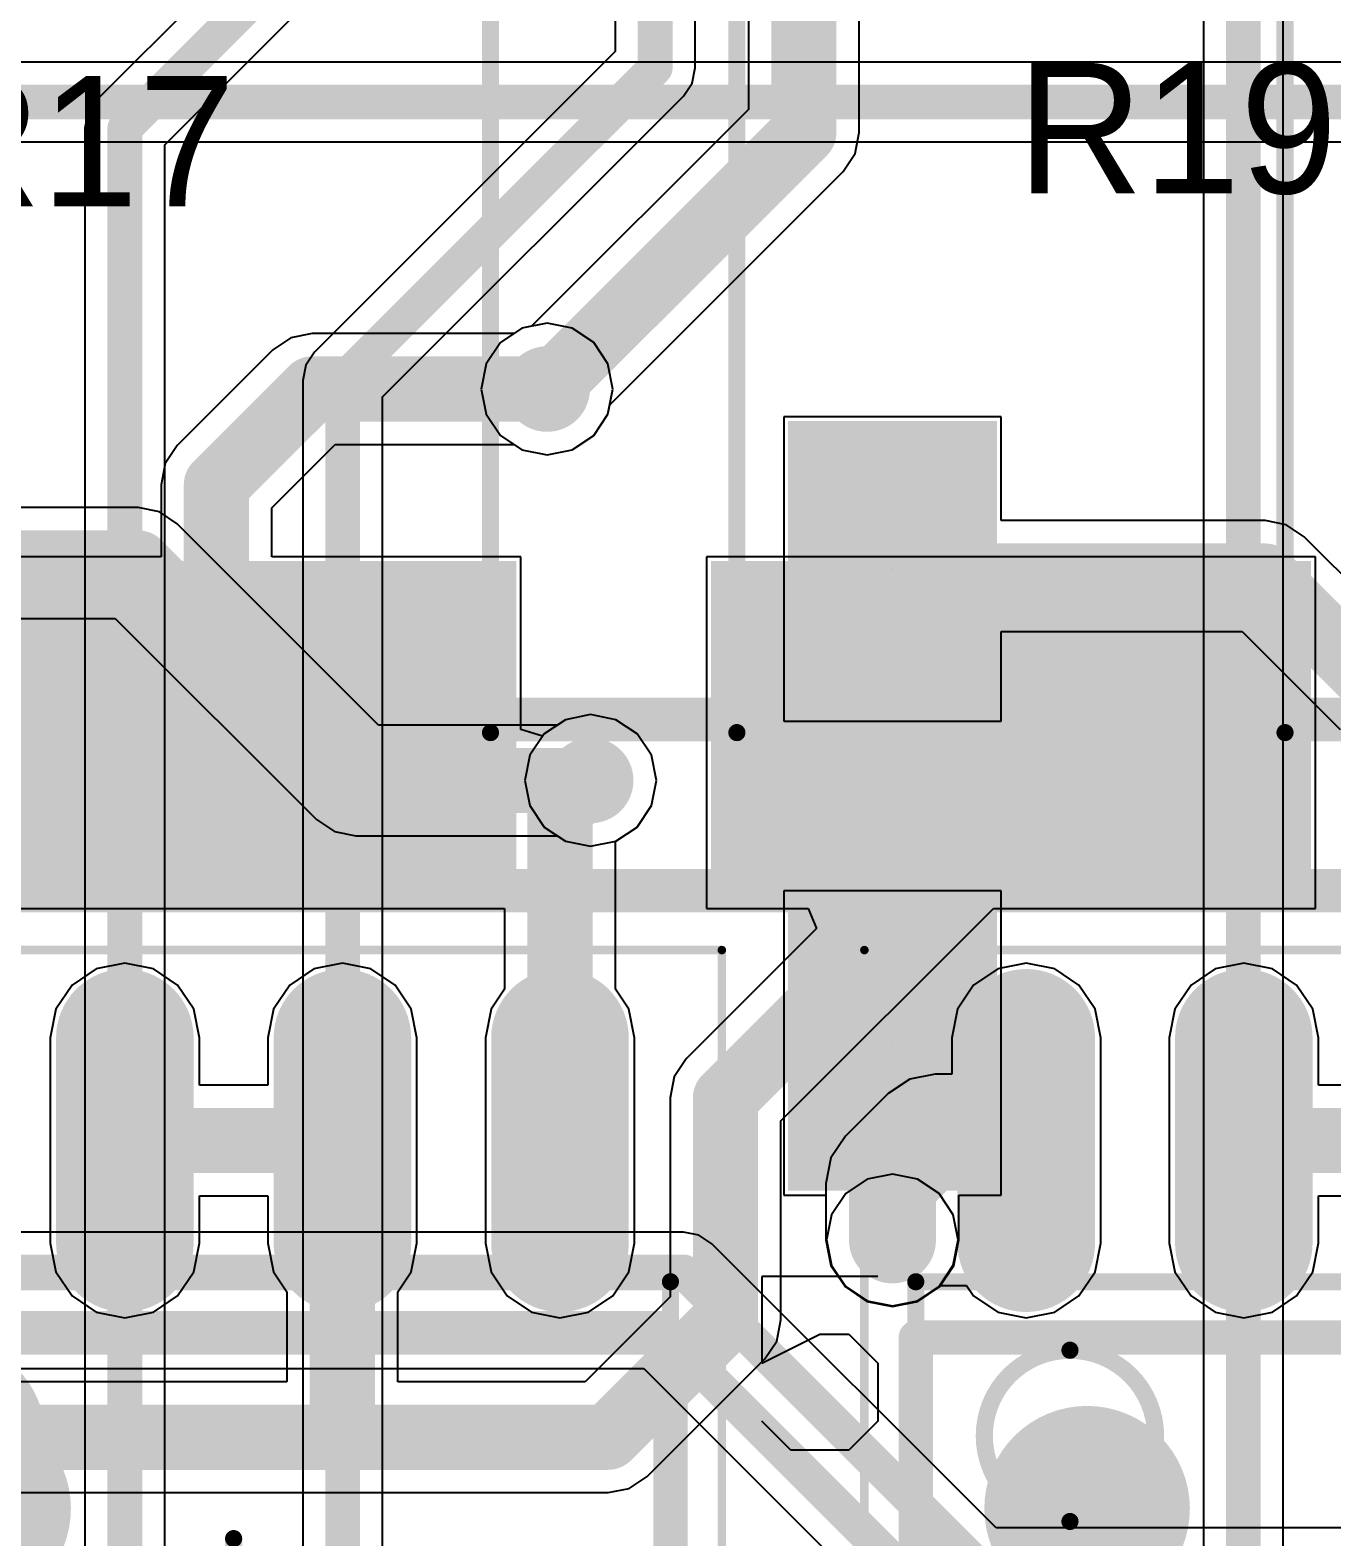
# Model space of a CAD drawing. Header units: millimetres. Extents: x 3.6 to 6.79, y 1.07 to 2.73.
# Drawn here: x 4.4912 to 4.7904, y 1.2591 to 1.6055 of the extents above; entities that cross this region are included whole.
import ezdxf

# ---------------------------------------------------------------- set-up
doc = ezdxf.new("R2010")
doc.units = ezdxf.units.MM
doc.header["$MEASUREMENT"] = 0
for name, color, linetype in [('BottomLayer', 5, 'Continuous'), ('BottomOverlay', 54, 'Continuous'), ('BottomPaste', 16, 'Continuous'), ('BottomSolder', 6, 'Continuous'), ('Mechanical13', 56, 'Continuous'), ('Mechanical15', 56, 'Continuous'), ('MidLayer1', 16, 'Continuous'), ('MidLayer2', 76, 'Continuous'), ('MultiLayer', 9, 'Continuous'), ('PadHoleLayer', 156, 'Continuous'), ('TopLayer', 1, 'Continuous'), ('TopOverlay', 2, 'Continuous'), ('TopPaste', 8, 'Continuous'), ('TopSolder', 216, 'Continuous'), ('ViaHoleLayer', 16, 'Continuous')]:
    doc.layers.add(name, color=color, linetype=linetype)

# ---------------------------------------------------------------- blocks, each defined once
blk = doc.blocks.new('SO8_B_18')
at = {"layer": 'BottomLayer', "const_width": 0.02362}
for points in [[(-0.0876, 0.075), (-0.13484, 0.075)], [(0.13484, 0.075), (0.0876, 0.075)], [(-0.0876, 0.025), (-0.13484, 0.025)], [(0.13484, 0.025), (0.0876, 0.025)], [(-0.0876, -0.025), (-0.13484, -0.025)], [(0.13484, -0.025), (0.0876, -0.025)], [(-0.0876, -0.075), (-0.13484, -0.075)], [(0.13484, -0.075), (0.0876, -0.075)]]:
    blk.add_lwpolyline(points, dxfattribs=at)
at = {"layer": 'BottomLayer', "const_width": 0.01181}
for points in [[(-0.14075, 0.075, 1), (-0.12894, 0.075, 1)], [(-0.0935, 0.075, 1), (-0.08169, 0.075, 1)], [(0.08169, 0.075, 1), (0.0935, 0.075, 1)], [(0.12894, 0.075, 1), (0.14075, 0.075, 1)], [(-0.14075, 0.025, 1), (-0.12894, 0.025, 1)], [(-0.0935, 0.025, 1), (-0.08169, 0.025, 1)], [(0.08169, 0.025, 1), (0.0935, 0.025, 1)], [(0.12894, 0.025, 1), (0.14075, 0.025, 1)], [(-0.14075, -0.025, 1), (-0.12894, -0.025, 1)], [(-0.0935, -0.025, 1), (-0.08169, -0.025, 1)], [(0.08169, -0.025, 1), (0.0935, -0.025, 1)], [(0.12894, -0.025, 1), (0.14075, -0.025, 1)], [(-0.14075, -0.075, 1), (-0.12894, -0.075, 1)], [(-0.0935, -0.075, 1), (-0.08169, -0.075, 1)], [(0.08169, -0.075, 1), (0.0935, -0.075, 1)], [(0.12894, -0.075, 1), (0.14075, -0.075, 1)]]:
    blk.add_lwpolyline(points, format="xyb", close=True, dxfattribs=at)
at = {"layer": 'BottomOverlay', "const_width": 0.00787}
for points in [[(-0.06594, -0.10039), (-0.06594, 0.10039)], [(0.06594, 0.10039), (-0.06594, 0.10039)], [(0.06594, -0.10039), (0.06594, 0.10039)], [(0.06594, -0.10039), (-0.06594, -0.10039)]]:
    blk.add_lwpolyline(points, dxfattribs=at)
at = {"layer": 'BottomOverlay'}
for points, const_width in [([(-0.06791, 0.10039, 1), (-0.06398, 0.10039, 1)], 0.00394), ([(-0.06791, 0.10039, 1), (-0.06398, 0.10039, 1)], 0.00394), ([(0.06398, 0.10039, 1), (0.06791, 0.10039, 1)], 0.00394), ([(0.06398, 0.10039, 1), (0.06791, 0.10039, 1)], 0.00394), ([(-0.01476, -0.06102, 1), (-0.03839, -0.06102, 1)], 0.02362), ([(-0.04429, -0.06102, 1), (-0.03248, -0.06102, 1)], 0.01181), ([(-0.02067, -0.06102, 1), (-0.00886, -0.06102, 1)], 0.01181), ([(-0.06791, -0.10039, 1), (-0.06398, -0.10039, 1)], 0.00394), ([(-0.06791, -0.10039, 1), (-0.06398, -0.10039, 1)], 0.00394), ([(0.06398, -0.10039, 1), (0.06791, -0.10039, 1)], 0.00394), ([(0.06398, -0.10039, 1), (0.06791, -0.10039, 1)], 0.00394), ([(-0.1063, -0.1124, 1), (-0.11614, -0.1124, 1)], 0.00984), ([(-0.1186, -0.1124, 1), (-0.11368, -0.1124, 1)], 0.00492), ([(-0.10876, -0.1124, 1), (-0.10384, -0.1124, 1)], 0.00492)]:
    blk.add_lwpolyline(points, format="xyb", close=True, dxfattribs=dict(at, const_width=const_width))
at = {"layer": 'BottomPaste', "const_width": 0.02362}
for points in [[(-0.0876, 0.075), (-0.13484, 0.075)], [(0.13484, 0.075), (0.0876, 0.075)], [(-0.0876, 0.025), (-0.13484, 0.025)], [(0.13484, 0.025), (0.0876, 0.025)], [(-0.0876, -0.025), (-0.13484, -0.025)], [(0.13484, -0.025), (0.0876, -0.025)], [(-0.0876, -0.075), (-0.13484, -0.075)], [(0.13484, -0.075), (0.0876, -0.075)]]:
    blk.add_lwpolyline(points, dxfattribs=at)
at = {"layer": 'BottomPaste', "const_width": 0.01181}
for points in [[(-0.14075, 0.075, 1), (-0.12894, 0.075, 1)], [(-0.0935, 0.075, 1), (-0.08169, 0.075, 1)], [(0.08169, 0.075, 1), (0.0935, 0.075, 1)], [(0.12894, 0.075, 1), (0.14075, 0.075, 1)], [(-0.14075, 0.025, 1), (-0.12894, 0.025, 1)], [(-0.0935, 0.025, 1), (-0.08169, 0.025, 1)], [(0.08169, 0.025, 1), (0.0935, 0.025, 1)], [(0.12894, 0.025, 1), (0.14075, 0.025, 1)], [(-0.14075, -0.025, 1), (-0.12894, -0.025, 1)], [(-0.0935, -0.025, 1), (-0.08169, -0.025, 1)], [(0.08169, -0.025, 1), (0.0935, -0.025, 1)], [(0.12894, -0.025, 1), (0.14075, -0.025, 1)], [(-0.14075, -0.075, 1), (-0.12894, -0.075, 1)], [(-0.0935, -0.075, 1), (-0.08169, -0.075, 1)], [(0.08169, -0.075, 1), (0.0935, -0.075, 1)], [(0.12894, -0.075, 1), (0.14075, -0.075, 1)]]:
    blk.add_lwpolyline(points, format="xyb", close=True, dxfattribs=at)
at = {"layer": 'BottomSolder', "const_width": 0.03162}
for points in [[(-0.0876, 0.075), (-0.13484, 0.075)], [(0.13484, 0.075), (0.0876, 0.075)], [(-0.0876, 0.025), (-0.13484, 0.025)], [(0.13484, 0.025), (0.0876, 0.025)], [(-0.0876, -0.025), (-0.13484, -0.025)], [(0.13484, -0.025), (0.0876, -0.025)], [(-0.0876, -0.075), (-0.13484, -0.075)], [(0.13484, -0.075), (0.0876, -0.075)]]:
    blk.add_lwpolyline(points, dxfattribs=at)
at = {"layer": 'BottomSolder', "const_width": 0.01581}
for points in [[(-0.14275, 0.075, 1), (-0.12694, 0.075, 1)], [(-0.0955, 0.075, 1), (-0.07969, 0.075, 1)], [(0.07969, 0.075, 1), (0.0955, 0.075, 1)], [(0.12694, 0.075, 1), (0.14275, 0.075, 1)], [(-0.14275, 0.025, 1), (-0.12694, 0.025, 1)], [(-0.0955, 0.025, 1), (-0.07969, 0.025, 1)], [(0.07969, 0.025, 1), (0.0955, 0.025, 1)], [(0.12694, 0.025, 1), (0.14275, 0.025, 1)], [(-0.14275, -0.025, 1), (-0.12694, -0.025, 1)], [(-0.0955, -0.025, 1), (-0.07969, -0.025, 1)], [(0.07969, -0.025, 1), (0.0955, -0.025, 1)], [(0.12694, -0.025, 1), (0.14275, -0.025, 1)], [(-0.14275, -0.075, 1), (-0.12694, -0.075, 1)], [(-0.0955, -0.075, 1), (-0.07969, -0.075, 1)], [(0.07969, -0.075, 1), (0.0955, -0.075, 1)], [(0.12694, -0.075, 1), (0.14275, -0.075, 1)]]:
    blk.add_lwpolyline(points, format="xyb", close=True, dxfattribs=at)
at = {"layer": 'Mechanical13', "const_width": 0.00394}
for points in [[(-0.07874, -0.10039), (-0.07874, 0.10039)], [(0.07874, 0.10039), (-0.07874, 0.10039)], [(0.07874, -0.10039), (0.07874, 0.10039)], [(0.07874, -0.10039), (-0.07874, -0.10039)]]:
    blk.add_lwpolyline(points, dxfattribs=at)
at = {"layer": 'Mechanical13'}
for points, const_width in [([(-0.07972, 0.10039, 1), (-0.07776, 0.10039, 1)], 0.00197), ([(-0.07972, 0.10039, 1), (-0.07776, 0.10039, 1)], 0.00197), ([(0.07776, 0.10039, 1), (0.07972, 0.10039, 1)], 0.00197), ([(0.07776, 0.10039, 1), (0.07972, 0.10039, 1)], 0.00197), ([(-0.02362, -0.06496, 1), (-0.06299, -0.06496, 1)], 0.00394), ([(-0.06398, -0.06496, 1), (-0.06201, -0.06496, 1)], 0.00197), ([(-0.02461, -0.06496, 1), (-0.02264, -0.06496, 1)], 0.00197), ([(-0.07972, -0.10039, 1), (-0.07776, -0.10039, 1)], 0.00197), ([(-0.07972, -0.10039, 1), (-0.07776, -0.10039, 1)], 0.00197), ([(0.07776, -0.10039, 1), (0.07972, -0.10039, 1)], 0.00197), ([(0.07776, -0.10039, 1), (0.07972, -0.10039, 1)], 0.00197)]:
    blk.add_lwpolyline(points, format="xyb", close=True, dxfattribs=dict(at, const_width=const_width))
at = {"layer": 'Mechanical15'}
for points, const_width in [([(-0.155, -0.1122), (-0.155, 0.1122)], 0.00197), ([(0.155, 0.1122), (-0.155, 0.1122)], 0.00197), ([(0.155, -0.1122), (0.155, 0.1122)], 0.00197), ([(0, -0.01969), (0, 0.01969)], 0.00394), ([(0.01969, 0), (-0.01969, 0)], 0.00394), ([(0.155, -0.1122), (-0.155, -0.1122)], 0.00197)]:
    blk.add_lwpolyline(points, dxfattribs=dict(at, const_width=const_width))
for points, const_width in [([(-0.15549, 0.1122, 1), (-0.15451, 0.1122, 1)], 0.000984), ([(-0.15549, 0.1122, 1), (-0.15451, 0.1122, 1)], 0.000984), ([(0.15451, 0.1122, 1), (0.15549, 0.1122, 1)], 0.000984), ([(0.15451, 0.1122, 1), (0.15549, 0.1122, 1)], 0.000984), ([(-0.00098, 0.01969, 1), (0.00098, 0.01969, 1)], 0.00197), ([(-0.02067, 0, 1), (-0.0187, 0, 1)], 0.00197), ([(0.0187, 0, 1), (0.02067, 0, 1)], 0.00197), ([(-0.00098, -0.01969, 1), (0.00098, -0.01969, 1)], 0.00197), ([(-0.15549, -0.1122, 1), (-0.15451, -0.1122, 1)], 0.000984), ([(-0.15549, -0.1122, 1), (-0.15451, -0.1122, 1)], 0.000984), ([(0.15451, -0.1122, 1), (0.15549, -0.1122, 1)], 0.000984), ([(0.15451, -0.1122, 1), (0.15549, -0.1122, 1)], 0.000984)]:
    blk.add_lwpolyline(points, format="xyb", close=True, dxfattribs=dict(at, const_width=const_width))
blk = doc.blocks.new('SO8_B_19')
at = {"layer": 'BottomLayer', "const_width": 0.02362}
for points in [[(-0.0876, 0.075), (-0.13484, 0.075)], [(0.13484, 0.075), (0.0876, 0.075)], [(-0.0876, 0.025), (-0.13484, 0.025)], [(0.13484, 0.025), (0.0876, 0.025)], [(-0.0876, -0.025), (-0.13484, -0.025)], [(0.13484, -0.025), (0.0876, -0.025)], [(-0.0876, -0.075), (-0.13484, -0.075)], [(0.13484, -0.075), (0.0876, -0.075)]]:
    blk.add_lwpolyline(points, dxfattribs=at)
at = {"layer": 'BottomLayer', "const_width": 0.01181}
for points in [[(-0.14075, 0.075, 1), (-0.12894, 0.075, 1)], [(-0.0935, 0.075, 1), (-0.08169, 0.075, 1)], [(0.08169, 0.075, 1), (0.0935, 0.075, 1)], [(0.12894, 0.075, 1), (0.14075, 0.075, 1)], [(-0.14075, 0.025, 1), (-0.12894, 0.025, 1)], [(-0.0935, 0.025, 1), (-0.08169, 0.025, 1)], [(0.08169, 0.025, 1), (0.0935, 0.025, 1)], [(0.12894, 0.025, 1), (0.14075, 0.025, 1)], [(-0.14075, -0.025, 1), (-0.12894, -0.025, 1)], [(-0.0935, -0.025, 1), (-0.08169, -0.025, 1)], [(0.08169, -0.025, 1), (0.0935, -0.025, 1)], [(0.12894, -0.025, 1), (0.14075, -0.025, 1)], [(-0.14075, -0.075, 1), (-0.12894, -0.075, 1)], [(-0.0935, -0.075, 1), (-0.08169, -0.075, 1)], [(0.08169, -0.075, 1), (0.0935, -0.075, 1)], [(0.12894, -0.075, 1), (0.14075, -0.075, 1)]]:
    blk.add_lwpolyline(points, format="xyb", close=True, dxfattribs=at)
at = {"layer": 'BottomOverlay', "const_width": 0.00787}
for points in [[(-0.06594, -0.10039), (-0.06594, 0.10039)], [(0.06594, 0.10039), (-0.06594, 0.10039)], [(0.06594, -0.10039), (0.06594, 0.10039)], [(0.06594, -0.10039), (-0.06594, -0.10039)]]:
    blk.add_lwpolyline(points, dxfattribs=at)
at = {"layer": 'BottomOverlay'}
for points, const_width in [([(-0.06791, 0.10039, 1), (-0.06398, 0.10039, 1)], 0.00394), ([(-0.06791, 0.10039, 1), (-0.06398, 0.10039, 1)], 0.00394), ([(0.06398, 0.10039, 1), (0.06791, 0.10039, 1)], 0.00394), ([(0.06398, 0.10039, 1), (0.06791, 0.10039, 1)], 0.00394), ([(-0.01476, -0.06102, 1), (-0.03839, -0.06102, 1)], 0.02362), ([(-0.04429, -0.06102, 1), (-0.03248, -0.06102, 1)], 0.01181), ([(-0.02067, -0.06102, 1), (-0.00886, -0.06102, 1)], 0.01181), ([(-0.06791, -0.10039, 1), (-0.06398, -0.10039, 1)], 0.00394), ([(-0.06791, -0.10039, 1), (-0.06398, -0.10039, 1)], 0.00394), ([(0.06398, -0.10039, 1), (0.06791, -0.10039, 1)], 0.00394), ([(0.06398, -0.10039, 1), (0.06791, -0.10039, 1)], 0.00394), ([(-0.1063, -0.1124, 1), (-0.11614, -0.1124, 1)], 0.00984), ([(-0.1186, -0.1124, 1), (-0.11368, -0.1124, 1)], 0.00492), ([(-0.10876, -0.1124, 1), (-0.10384, -0.1124, 1)], 0.00492)]:
    blk.add_lwpolyline(points, format="xyb", close=True, dxfattribs=dict(at, const_width=const_width))
at = {"layer": 'BottomPaste', "const_width": 0.02362}
for points in [[(-0.0876, 0.075), (-0.13484, 0.075)], [(0.13484, 0.075), (0.0876, 0.075)], [(-0.0876, 0.025), (-0.13484, 0.025)], [(0.13484, 0.025), (0.0876, 0.025)], [(-0.0876, -0.025), (-0.13484, -0.025)], [(0.13484, -0.025), (0.0876, -0.025)], [(-0.0876, -0.075), (-0.13484, -0.075)], [(0.13484, -0.075), (0.0876, -0.075)]]:
    blk.add_lwpolyline(points, dxfattribs=at)
at = {"layer": 'BottomPaste', "const_width": 0.01181}
for points in [[(-0.14075, 0.075, 1), (-0.12894, 0.075, 1)], [(-0.0935, 0.075, 1), (-0.08169, 0.075, 1)], [(0.08169, 0.075, 1), (0.0935, 0.075, 1)], [(0.12894, 0.075, 1), (0.14075, 0.075, 1)], [(-0.14075, 0.025, 1), (-0.12894, 0.025, 1)], [(-0.0935, 0.025, 1), (-0.08169, 0.025, 1)], [(0.08169, 0.025, 1), (0.0935, 0.025, 1)], [(0.12894, 0.025, 1), (0.14075, 0.025, 1)], [(-0.14075, -0.025, 1), (-0.12894, -0.025, 1)], [(-0.0935, -0.025, 1), (-0.08169, -0.025, 1)], [(0.08169, -0.025, 1), (0.0935, -0.025, 1)], [(0.12894, -0.025, 1), (0.14075, -0.025, 1)], [(-0.14075, -0.075, 1), (-0.12894, -0.075, 1)], [(-0.0935, -0.075, 1), (-0.08169, -0.075, 1)], [(0.08169, -0.075, 1), (0.0935, -0.075, 1)], [(0.12894, -0.075, 1), (0.14075, -0.075, 1)]]:
    blk.add_lwpolyline(points, format="xyb", close=True, dxfattribs=at)
at = {"layer": 'BottomSolder', "const_width": 0.03162}
for points in [[(-0.0876, 0.075), (-0.13484, 0.075)], [(0.13484, 0.075), (0.0876, 0.075)], [(-0.0876, 0.025), (-0.13484, 0.025)], [(0.13484, 0.025), (0.0876, 0.025)], [(-0.0876, -0.025), (-0.13484, -0.025)], [(0.13484, -0.025), (0.0876, -0.025)], [(-0.0876, -0.075), (-0.13484, -0.075)], [(0.13484, -0.075), (0.0876, -0.075)]]:
    blk.add_lwpolyline(points, dxfattribs=at)
at = {"layer": 'BottomSolder', "const_width": 0.01581}
for points in [[(-0.14275, 0.075, 1), (-0.12694, 0.075, 1)], [(-0.0955, 0.075, 1), (-0.07969, 0.075, 1)], [(0.07969, 0.075, 1), (0.0955, 0.075, 1)], [(0.12694, 0.075, 1), (0.14275, 0.075, 1)], [(-0.14275, 0.025, 1), (-0.12694, 0.025, 1)], [(-0.0955, 0.025, 1), (-0.07969, 0.025, 1)], [(0.07969, 0.025, 1), (0.0955, 0.025, 1)], [(0.12694, 0.025, 1), (0.14275, 0.025, 1)], [(-0.14275, -0.025, 1), (-0.12694, -0.025, 1)], [(-0.0955, -0.025, 1), (-0.07969, -0.025, 1)], [(0.07969, -0.025, 1), (0.0955, -0.025, 1)], [(0.12694, -0.025, 1), (0.14275, -0.025, 1)], [(-0.14275, -0.075, 1), (-0.12694, -0.075, 1)], [(-0.0955, -0.075, 1), (-0.07969, -0.075, 1)], [(0.07969, -0.075, 1), (0.0955, -0.075, 1)], [(0.12694, -0.075, 1), (0.14275, -0.075, 1)]]:
    blk.add_lwpolyline(points, format="xyb", close=True, dxfattribs=at)
at = {"layer": 'Mechanical13', "const_width": 0.00394}
for points in [[(-0.07874, -0.10039), (-0.07874, 0.10039)], [(0.07874, 0.10039), (-0.07874, 0.10039)], [(0.07874, -0.10039), (0.07874, 0.10039)], [(0.07874, -0.10039), (-0.07874, -0.10039)]]:
    blk.add_lwpolyline(points, dxfattribs=at)
at = {"layer": 'Mechanical13'}
for points, const_width in [([(-0.07972, 0.10039, 1), (-0.07776, 0.10039, 1)], 0.00197), ([(-0.07972, 0.10039, 1), (-0.07776, 0.10039, 1)], 0.00197), ([(0.07776, 0.10039, 1), (0.07972, 0.10039, 1)], 0.00197), ([(0.07776, 0.10039, 1), (0.07972, 0.10039, 1)], 0.00197), ([(-0.02362, -0.06496, 1), (-0.06299, -0.06496, 1)], 0.00394), ([(-0.06398, -0.06496, 1), (-0.06201, -0.06496, 1)], 0.00197), ([(-0.02461, -0.06496, 1), (-0.02264, -0.06496, 1)], 0.00197), ([(-0.07972, -0.10039, 1), (-0.07776, -0.10039, 1)], 0.00197), ([(-0.07972, -0.10039, 1), (-0.07776, -0.10039, 1)], 0.00197), ([(0.07776, -0.10039, 1), (0.07972, -0.10039, 1)], 0.00197), ([(0.07776, -0.10039, 1), (0.07972, -0.10039, 1)], 0.00197)]:
    blk.add_lwpolyline(points, format="xyb", close=True, dxfattribs=dict(at, const_width=const_width))
at = {"layer": 'Mechanical15'}
for points, const_width in [([(-0.155, -0.1122), (-0.155, 0.1122)], 0.00197), ([(0.155, 0.1122), (-0.155, 0.1122)], 0.00197), ([(0.155, -0.1122), (0.155, 0.1122)], 0.00197), ([(0, -0.01969), (0, 0.01969)], 0.00394), ([(0.01969, 0), (-0.01969, 0)], 0.00394), ([(0.155, -0.1122), (-0.155, -0.1122)], 0.00197)]:
    blk.add_lwpolyline(points, dxfattribs=dict(at, const_width=const_width))
for points, const_width in [([(-0.15549, 0.1122, 1), (-0.15451, 0.1122, 1)], 0.000984), ([(-0.15549, 0.1122, 1), (-0.15451, 0.1122, 1)], 0.000984), ([(0.15451, 0.1122, 1), (0.15549, 0.1122, 1)], 0.000984), ([(0.15451, 0.1122, 1), (0.15549, 0.1122, 1)], 0.000984), ([(-0.00098, 0.01969, 1), (0.00098, 0.01969, 1)], 0.00197), ([(-0.02067, 0, 1), (-0.0187, 0, 1)], 0.00197), ([(0.0187, 0, 1), (0.02067, 0, 1)], 0.00197), ([(-0.00098, -0.01969, 1), (0.00098, -0.01969, 1)], 0.00197), ([(-0.15549, -0.1122, 1), (-0.15451, -0.1122, 1)], 0.000984), ([(-0.15549, -0.1122, 1), (-0.15451, -0.1122, 1)], 0.000984), ([(0.15451, -0.1122, 1), (0.15549, -0.1122, 1)], 0.000984), ([(0.15451, -0.1122, 1), (0.15549, -0.1122, 1)], 0.000984)]:
    blk.add_lwpolyline(points, format="xyb", close=True, dxfattribs=dict(at, const_width=const_width))
blk = doc.blocks.new('RES_SMD_2512_B_101')
at = {"layer": 'BottomLayer'}
for points in [[(-0.16141, 0.05996), (-0.16141, -0.06996), (-0.09054, 0.05996), (-0.09054, -0.06996)], [(0.09056, 0.05996), (0.09056, -0.06996), (0.16142, 0.05996), (0.16142, -0.06996)]]:
    blk.add_solid(points, dxfattribs=at)
at = {"layer": 'BottomOverlay', "const_width": 0.00394}
for points in [[(0.12599, 0.05799), (-0.12598, 0.05799)], [(-0.12598, -0.06799), (-0.12598, 0.05799)], [(0.12599, -0.06799), (0.12599, 0.05799)], [(0.12599, -0.06799), (-0.12598, -0.06799)]]:
    blk.add_lwpolyline(points, dxfattribs=at)
at = {"layer": 'BottomOverlay', "const_width": 0.00197}
for points in [[(-0.12696, 0.05799, 1), (-0.12499, 0.05799, 1)], [(-0.12696, 0.05799, 1), (-0.12499, 0.05799, 1)], [(0.12501, 0.05799, 1), (0.12698, 0.05799, 1)], [(0.12501, 0.05799, 1), (0.12698, 0.05799, 1)], [(-0.12696, -0.06799, 1), (-0.12499, -0.06799, 1)], [(-0.12696, -0.06799, 1), (-0.12499, -0.06799, 1)], [(0.12501, -0.06799, 1), (0.12698, -0.06799, 1)], [(0.12501, -0.06799, 1), (0.12698, -0.06799, 1)]]:
    blk.add_lwpolyline(points, format="xyb", close=True, dxfattribs=at)
at = {"layer": 'BottomPaste'}
for points in [[(-0.16141, 0.05996), (-0.16141, -0.06996), (-0.09054, 0.05996), (-0.09054, -0.06996)], [(0.09056, 0.05996), (0.09056, -0.06996), (0.16142, 0.05996), (0.16142, -0.06996)]]:
    blk.add_solid(points, dxfattribs=at)
at = {"layer": 'BottomSolder'}
for points in [[(-0.16541, 0.06396), (-0.16541, -0.07396), (-0.08654, 0.06396), (-0.08654, -0.07396)], [(0.08656, 0.06396), (0.08656, -0.07396), (0.16542, 0.06396), (0.16542, -0.07396)]]:
    blk.add_solid(points, dxfattribs=at)
blk = doc.blocks.new('RES_SMD_2512_B_108')
at = {"layer": 'BottomLayer'}
for points in [[(-0.16141, 0.05996), (-0.16141, -0.06996), (-0.09054, 0.05996), (-0.09054, -0.06996)], [(0.09056, 0.05996), (0.09056, -0.06996), (0.16142, 0.05996), (0.16142, -0.06996)]]:
    blk.add_solid(points, dxfattribs=at)
at = {"layer": 'BottomOverlay', "const_width": 0.00394}
for points in [[(0.12599, 0.05799), (-0.12598, 0.05799)], [(-0.12598, -0.06799), (-0.12598, 0.05799)], [(0.12599, -0.06799), (0.12599, 0.05799)], [(0.12599, -0.06799), (-0.12598, -0.06799)]]:
    blk.add_lwpolyline(points, dxfattribs=at)
at = {"layer": 'BottomOverlay', "const_width": 0.00197}
for points in [[(-0.12696, 0.05799, 1), (-0.12499, 0.05799, 1)], [(-0.12696, 0.05799, 1), (-0.12499, 0.05799, 1)], [(0.12501, 0.05799, 1), (0.12698, 0.05799, 1)], [(0.12501, 0.05799, 1), (0.12698, 0.05799, 1)], [(-0.12696, -0.06799, 1), (-0.12499, -0.06799, 1)], [(-0.12696, -0.06799, 1), (-0.12499, -0.06799, 1)], [(0.12501, -0.06799, 1), (0.12698, -0.06799, 1)], [(0.12501, -0.06799, 1), (0.12698, -0.06799, 1)]]:
    blk.add_lwpolyline(points, format="xyb", close=True, dxfattribs=at)
at = {"layer": 'BottomPaste'}
for points in [[(-0.16141, 0.05996), (-0.16141, -0.06996), (-0.09054, 0.05996), (-0.09054, -0.06996)], [(0.09056, 0.05996), (0.09056, -0.06996), (0.16142, 0.05996), (0.16142, -0.06996)]]:
    blk.add_solid(points, dxfattribs=at)
at = {"layer": 'BottomSolder'}
for points in [[(-0.16541, 0.06396), (-0.16541, -0.07396), (-0.08654, 0.06396), (-0.08654, -0.07396)], [(0.08656, 0.06396), (0.08656, -0.07396), (0.16542, 0.06396), (0.16542, -0.07396)]]:
    blk.add_solid(points, dxfattribs=at)
blk = doc.blocks.new('PCBC_________1_124')
at = {"layer": 'PadHoleLayer'}
blk.add_lwpolyline([(0, 0), (0, 0, -1), (0, 0), (0, 0, -1)], format="xyb", close=True, dxfattribs=at)
at = {"layer": 'TopLayer'}
blk.add_solid([(-0.02, -0.03), (0.02, -0.03), (-0.02, 0.03), (0.02, 0.03)], dxfattribs=at)
at = {"layer": 'TopPaste'}
blk.add_solid([(-0.02, -0.03), (0.02, -0.03), (-0.02, 0.03), (0.02, 0.03)], dxfattribs=at)
at = {"layer": 'TopSolder'}
blk.add_solid([(-0.024, -0.034), (0.024, -0.034), (-0.024, 0.034), (0.024, 0.034)], dxfattribs=at)
blk = doc.blocks.new('PCBC_________1_127')
at = {"layer": 'PadHoleLayer'}
blk.add_lwpolyline([(0, 0), (0, 0, -1), (0, 0), (0, 0, -1)], format="xyb", close=True, dxfattribs=at)
at = {"layer": 'TopLayer'}
blk.add_solid([(-0.02, -0.03), (0.02, -0.03), (-0.02, 0.03), (0.02, 0.03)], dxfattribs=at)
at = {"layer": 'TopPaste'}
blk.add_solid([(-0.02, -0.03), (0.02, -0.03), (-0.02, 0.03), (0.02, 0.03)], dxfattribs=at)
at = {"layer": 'TopSolder'}
blk.add_solid([(-0.024, -0.034), (0.024, -0.034), (-0.024, 0.034), (0.024, 0.034)], dxfattribs=at)

msp = doc.modelspace()

# ---------------------------------------------------------------- linework, layer by layer
at = {"layer": 'BottomLayer'}
for p, q in [((4.55112, 1.53477), (4.54699, 1.53201)), ((4.556, 1.53574), (4.55112, 1.53477)), ((4.60236, 1.53574), (4.556, 1.53574)), ((4.60421, 1.53698), (4.60236, 1.53574)), ((4.61, 1.53813), (4.60421, 1.53698)), ((4.61579, 1.53698), (4.61, 1.53813)), ((4.6207, 1.5337), (4.61579, 1.53698)), ((4.54699, 1.53201), (4.52499, 1.51001)), ((4.62398, 1.52879), (4.6207, 1.5337)), ((4.62513, 1.523), (4.62398, 1.52879)), ((4.62398, 1.51721), (4.62513, 1.523)), ((4.6207, 1.5123), (4.62398, 1.51721)), ((4.61579, 1.50902), (4.6207, 1.5123)), ((4.52499, 1.51001), (4.52223, 1.50588)), ((4.54675, 1.49572), (4.56128, 1.51026)), ((4.56128, 1.51026), (4.60236, 1.51026)), ((4.60236, 1.51026), (4.60421, 1.50902)), ((4.60421, 1.50902), (4.61, 1.50787)), ((4.61, 1.50787), (4.61579, 1.50902)), ((4.52223, 1.50588), (4.52126, 1.501)), ((4.52126, 1.501), (4.52126, 1.48444)), ((4.54675, 1.48444), (4.54675, 1.49572)), ((4.52126, 1.48444), (4.46404, 1.48444)), ((4.60396, 1.48444), (4.54675, 1.48444)), ((4.60396, 1.44471), (4.60396, 1.48444)), ((4.78656, 1.48444), (4.64664, 1.48444)), ((4.64664, 1.48444), (4.64664, 1.40358)), ((4.78656, 1.40358), (4.78656, 1.48444)), ((4.62, 1.44813), (4.61421, 1.44698)), ((4.62579, 1.44698), (4.62, 1.44813)), ((4.60896, 1.4432), (4.60396, 1.44471)), ((4.61421, 1.44698), (4.6093, 1.4437)), ((4.6307, 1.4437), (4.62579, 1.44698)), ((4.6093, 1.4437), (4.60896, 1.4432)), ((4.63398, 1.43879), (4.6307, 1.4437)), ((4.63513, 1.433), (4.63398, 1.43879)), ((4.63398, 1.42721), (4.63513, 1.433)), ((4.6307, 1.4223), (4.63398, 1.42721)), ((4.62579, 1.41902), (4.6307, 1.4223)), ((4.62569, 1.419), (4.62579, 1.41902)), ((4.62569, 1.38503), (4.62569, 1.419)), ((4.46404, 1.40358), (4.6002, 1.40358)), ((4.6002, 1.40358), (4.6002, 1.38503)), ((4.64664, 1.40358), (4.67002, 1.40358)), ((4.66374, 1.35472), (4.7126, 1.40358)), ((4.67002, 1.40358), (4.67193, 1.39896)), ((4.7126, 1.40358), (4.78656, 1.40358)), ((4.67193, 1.39896), (4.64199, 1.36901)), ((4.50639, 1.38968), (4.50083, 1.38596)), ((4.51295, 1.39098), (4.50639, 1.38968)), ((4.51951, 1.38968), (4.51295, 1.39098)), ((4.52507, 1.38596), (4.51951, 1.38968)), ((4.55639, 1.38968), (4.55083, 1.38596)), ((4.56295, 1.39098), (4.55639, 1.38968)), ((4.56951, 1.38968), (4.56295, 1.39098)), ((4.57507, 1.38596), (4.56951, 1.38968)), ((4.71356, 1.38968), (4.708, 1.38596)), ((4.72012, 1.39098), (4.71356, 1.38968)), ((4.72668, 1.38968), (4.72012, 1.39098)), ((4.73224, 1.38596), (4.72668, 1.38968)), ((4.76356, 1.38968), (4.758, 1.38596)), ((4.77012, 1.39098), (4.76356, 1.38968)), ((4.77668, 1.38968), (4.77012, 1.39098)), ((4.78224, 1.38596), (4.77668, 1.38968)), ((4.50083, 1.38596), (4.49711, 1.3804)), ((4.52878, 1.3804), (4.52507, 1.38596)), ((4.55083, 1.38596), (4.54711, 1.3804)), ((4.57878, 1.3804), (4.57507, 1.38596)), ((4.708, 1.38596), (4.70428, 1.3804)), ((4.73595, 1.3804), (4.73224, 1.38596)), ((4.758, 1.38596), (4.75428, 1.3804)), ((4.78595, 1.3804), (4.78224, 1.38596)), ((4.6002, 1.38503), (4.59711, 1.3804)), ((4.62878, 1.3804), (4.62569, 1.38503)), ((4.49711, 1.3804), (4.49581, 1.37384)), ((4.53009, 1.37384), (4.52878, 1.3804)), ((4.54711, 1.3804), (4.54581, 1.37384)), ((4.58009, 1.37384), (4.57878, 1.3804)), ((4.59711, 1.3804), (4.59581, 1.37384)), ((4.63009, 1.37384), (4.62878, 1.3804)), ((4.70428, 1.3804), (4.70298, 1.37384)), ((4.73726, 1.37384), (4.73595, 1.3804)), ((4.75428, 1.3804), (4.75298, 1.37384)), ((4.78726, 1.37384), (4.78595, 1.3804)), ((4.49581, 1.37384), (4.49581, 1.3266)), ((4.53009, 1.36297), (4.53009, 1.37384)), ((4.54581, 1.37384), (4.54581, 1.36297)), ((4.58009, 1.3266), (4.58009, 1.37384)), ((4.59581, 1.37384), (4.59581, 1.3266)), ((4.63009, 1.3266), (4.63009, 1.37384)), ((4.70298, 1.37384), (4.70298, 1.36551)), ((4.73726, 1.3266), (4.73726, 1.37384)), ((4.75298, 1.37384), (4.75298, 1.3266)), ((4.78726, 1.36297), (4.78726, 1.37384)), ((4.64199, 1.36901), (4.63923, 1.36488)), ((4.69922, 1.36551), (4.69337, 1.36435)), ((4.70298, 1.36551), (4.69922, 1.36551)), ((4.54581, 1.36297), (4.53009, 1.36297)), ((4.63923, 1.36488), (4.63826, 1.36)), ((4.69337, 1.36435), (4.68841, 1.36103)), ((4.80298, 1.36297), (4.78726, 1.36297)), ((4.63826, 1.36), (4.63826, 1.31428)), ((4.68841, 1.36103), (4.67855, 1.35118)), ((4.66374, 1.309), (4.66374, 1.35472)), ((4.67855, 1.35118), (4.67524, 1.34622)), ((4.67524, 1.34622), (4.67407, 1.34037)), ((4.53009, 1.3266), (4.53009, 1.33748)), ((4.53009, 1.33748), (4.54581, 1.33748)), ((4.54581, 1.33748), (4.54581, 1.3266)), ((4.67407, 1.34037), (4.67407, 1.32737)), ((4.78726, 1.3266), (4.78726, 1.33748)), ((4.78726, 1.33748), (4.80298, 1.33748)), ((4.67407, 1.32737), (4.67524, 1.32151)), ((4.49581, 1.3266), (4.49711, 1.32004)), ((4.52878, 1.32004), (4.53009, 1.3266)), ((4.54581, 1.3266), (4.54711, 1.32004)), ((4.57878, 1.32004), (4.58009, 1.3266)), ((4.59581, 1.3266), (4.59711, 1.32004)), ((4.62878, 1.32004), (4.63009, 1.3266)), ((4.73595, 1.32004), (4.73726, 1.3266)), ((4.75298, 1.3266), (4.75428, 1.32004)), ((4.78595, 1.32004), (4.78726, 1.3266)), ((4.49711, 1.32004), (4.50083, 1.31448)), ((4.52507, 1.31448), (4.52878, 1.32004)), ((4.54711, 1.32004), (4.5502, 1.31541)), ((4.57569, 1.31541), (4.57878, 1.32004)), ((4.59711, 1.32004), (4.60083, 1.31448)), ((4.62507, 1.31448), (4.62878, 1.32004)), ((4.67524, 1.32151), (4.67855, 1.31655)), ((4.73224, 1.31448), (4.73595, 1.32004)), ((4.75428, 1.32004), (4.758, 1.31448)), ((4.78224, 1.31448), (4.78595, 1.32004)), ((4.67855, 1.31655), (4.68351, 1.31324)), ((4.69522, 1.31324), (4.70018, 1.31655)), ((4.70018, 1.31655), (4.70039, 1.31686)), ((4.70039, 1.31686), (4.7064, 1.31686)), ((4.7064, 1.31686), (4.708, 1.31448)), ((4.50083, 1.31448), (4.50639, 1.31076)), ((4.51951, 1.31076), (4.52507, 1.31448)), ((4.5502, 1.31541), (4.5502, 1.29474)), ((4.57569, 1.29474), (4.57569, 1.31541)), ((4.60083, 1.31448), (4.60639, 1.31076)), ((4.63826, 1.31428), (4.61872, 1.29474)), ((4.61951, 1.31076), (4.62507, 1.31448)), ((4.68351, 1.31324), (4.68937, 1.31207)), ((4.68937, 1.31207), (4.69522, 1.31324)), ((4.708, 1.31448), (4.71356, 1.31076)), ((4.72668, 1.31076), (4.73224, 1.31448)), ((4.758, 1.31448), (4.76356, 1.31076)), ((4.77668, 1.31076), (4.78224, 1.31448)), ((4.50639, 1.31076), (4.51295, 1.30946)), ((4.51295, 1.30946), (4.51951, 1.31076)), ((4.60639, 1.31076), (4.61295, 1.30946)), ((4.61295, 1.30946), (4.61951, 1.31076)), ((4.71356, 1.31076), (4.72012, 1.30946)), ((4.72012, 1.30946), (4.72668, 1.31076)), ((4.76356, 1.31076), (4.77012, 1.30946)), ((4.77012, 1.30946), (4.77668, 1.31076)), ((4.66277, 1.30412), (4.66374, 1.309)), ((4.66001, 1.29999), (4.66277, 1.30412)), ((4.63301, 1.27299), (4.66001, 1.29999)), ((4.5502, 1.29474), (4.47634, 1.29474)), ((4.61872, 1.29474), (4.57569, 1.29474)), ((4.62888, 1.27023), (4.63301, 1.27299)), ((4.468, 1.26926), (4.624, 1.26926)), ((4.624, 1.26926), (4.62888, 1.27023))]:
    msp.add_line(p, q, dxfattribs=at)
for points, const_width in [([(4.60508, 1.523, 1), (4.61492, 1.523, 1)], 0.00984), ([(4.55225, 1.523, 1), (4.55975, 1.523, 1)], 0.0075), ([(4.55225, 1.523, 1), (4.55975, 1.523, 1)], 0.0075), ([(4.60625, 1.523, 1), (4.61375, 1.523, 1)], 0.0075), ([(4.53025, 1.501, 1), (4.53775, 1.501, 1)], 0.0075), ([(4.53025, 1.501, 1), (4.53775, 1.501, 1)], 0.0075), ([(4.53025, 1.44401, 1), (4.53775, 1.44401, 1)], 0.0075), ([(4.53025, 1.44401, 1), (4.53775, 1.44401, 1)], 0.0075), ([(4.71285, 1.44401, 1), (4.72035, 1.44401, 1)], 0.0075), ([(4.61508, 1.433, 1), (4.62492, 1.433, 1)], 0.00984), ([(4.61625, 1.433, 1), (4.62375, 1.433, 1)], 0.0075), ([(4.6092, 1.42595, 1), (4.6167, 1.42595, 1)], 0.0075), ([(4.6092, 1.42595, 1), (4.6167, 1.42595, 1)], 0.0075), ([(4.71285, 1.4256, 1), (4.72035, 1.4256, 1)], 0.0075), ([(4.71285, 1.4256, 1), (4.72035, 1.4256, 1)], 0.0075), ([(4.64725, 1.36, 1), (4.65475, 1.36, 1)], 0.0075), ([(4.64725, 1.36, 1), (4.65475, 1.36, 1)], 0.0075), ([(4.69422, 1.35022, 1), (4.70422, 1.35022, 1)], 0.01), ([(4.69422, 1.35022, 1), (4.70422, 1.35022, 1)], 0.01), ([(4.71512, 1.35022, 1), (4.72512, 1.35022, 1)], 0.01), ([(4.5092, 1.35022, 1), (4.5167, 1.35022, 1)], 0.0075), ([(4.5592, 1.35022, 1), (4.5667, 1.35022, 1)], 0.0075), ([(4.5592, 1.35022, 1), (4.5667, 1.35022, 1)], 0.0075), ([(4.6092, 1.35022, 1), (4.6167, 1.35022, 1)], 0.0075), ([(4.76637, 1.35022, 1), (4.77387, 1.35022, 1)], 0.0075), ([(4.68437, 1.34037, 1), (4.69437, 1.34037, 1)], 0.01), ([(4.68437, 1.34037, 1), (4.69437, 1.34037, 1)], 0.01), ([(4.68437, 1.32737, 1), (4.69437, 1.32737, 1)], 0.01), ([(4.68445, 1.32737, 1), (4.69429, 1.32737, 1)], 0.00984), ([(4.64725, 1.309, 1), (4.65475, 1.309, 1)], 0.0075), ([(4.64725, 1.309, 1), (4.65475, 1.309, 1)], 0.0075), ([(4.5592, 1.282, 1), (4.5667, 1.282, 1)], 0.0075), ([(4.5592, 1.282, 1), (4.5667, 1.282, 1)], 0.0075), ([(4.5592, 1.282, 1), (4.5667, 1.282, 1)], 0.0075), ([(4.62025, 1.282, 1), (4.62775, 1.282, 1)], 0.0075), ([(4.62025, 1.282, 1), (4.62775, 1.282, 1)], 0.0075)]:
    msp.add_lwpolyline(points, format="xyb", close=True, dxfattribs=dict(at, const_width=const_width))
for points, const_width in [([(4.534, 1.501), (4.556, 1.523)], 0.015), ([(4.556, 1.523), (4.61, 1.523)], 0.015), ([(4.534, 1.44401), (4.534, 1.501)], 0.015), ([(4.34001, 1.44401), (4.534, 1.44401)], 0.015), ([(4.7166, 1.4256), (4.7166, 1.44401)], 0.015), ([(4.61295, 1.42595), (4.62, 1.433)], 0.015), ([(4.61295, 1.35022), (4.61295, 1.42595)], 0.015), ([(4.651, 1.36), (4.7166, 1.4256)], 0.015), ([(4.651, 1.309), (4.651, 1.36)], 0.015), ([(4.68937, 1.34037), (4.69922, 1.35022)], 0.02), ([(4.69922, 1.35022), (4.72012, 1.35022)], 0.02), ([(4.51295, 1.35022), (4.56295, 1.35022)], 0.015), ([(4.56295, 1.282), (4.56295, 1.35022)], 0.015), ([(4.77012, 1.35022), (4.82012, 1.35022)], 0.015), ([(4.68937, 1.32737), (4.68937, 1.34037)], 0.02), ([(4.624, 1.282), (4.651, 1.309)], 0.015), ([(4.468, 1.282), (4.56295, 1.282)], 0.015), ([(4.56295, 1.282), (4.624, 1.282)], 0.015)]:
    msp.add_lwpolyline(points, dxfattribs=dict(at, const_width=const_width))
at = {"layer": 'MidLayer1'}
for p, q in [((4.65626, 1.74036), (4.65626, 1.58728)), ((4.68174, 1.582), (4.68174, 1.74036)), ((4.58151, 1.66449), (4.50646, 1.58944)), ((4.64402, 1.59684), (4.64402, 1.66622)), ((4.52212, 1.57915), (4.5918, 1.64882)), ((4.62567, 1.64126), (4.62567, 1.60064)), ((4.76082, 1.623), (4.76082, 1.20372)), ((4.77918, 1.20372), (4.77918, 1.6192)), ((4.62567, 1.60064), (4.55651, 1.53149)), ((4.64332, 1.59333), (4.64402, 1.59684)), ((4.57218, 1.5212), (4.64133, 1.59035)), ((4.64133, 1.59035), (4.64332, 1.59333)), ((4.50646, 1.58944), (4.50447, 1.58646)), ((4.65626, 1.58728), (4.60639, 1.53742)), ((4.50447, 1.58646), (4.50377, 1.58295)), ((4.50377, 1.58295), (4.50377, 1.20967)), ((4.68077, 1.57712), (4.68174, 1.582)), ((4.52212, 1.20967), (4.52212, 1.57915)), ((4.67801, 1.57299), (4.68077, 1.57712)), ((4.62442, 1.51939), (4.67801, 1.57299)), ((4.60421, 1.53698), (4.5993, 1.5337)), ((4.60639, 1.53742), (4.60421, 1.53698)), ((4.55651, 1.53149), (4.55452, 1.52851)), ((4.5993, 1.5337), (4.59602, 1.52879)), ((4.55452, 1.52851), (4.55382, 1.525)), ((4.59602, 1.52879), (4.59487, 1.523)), ((4.55382, 1.525), (4.55382, 1.20372)), ((4.57218, 1.20372), (4.57218, 1.5212)), ((4.59487, 1.523), (4.59602, 1.51721)), ((4.62398, 1.51721), (4.62442, 1.51939)), ((4.59602, 1.51721), (4.5993, 1.5123)), ((4.6207, 1.5123), (4.62398, 1.51721)), ((4.5993, 1.5123), (4.60421, 1.50902)), ((4.61579, 1.50902), (4.6207, 1.5123)), ((4.60421, 1.50902), (4.61, 1.50787)), ((4.61, 1.50787), (4.61579, 1.50902)), ((4.62, 1.44813), (4.61421, 1.44698)), ((4.62579, 1.44698), (4.62, 1.44813)), ((4.61421, 1.44698), (4.6093, 1.4437)), ((4.6307, 1.4437), (4.62579, 1.44698)), ((4.6093, 1.4437), (4.60602, 1.43879)), ((4.63398, 1.43879), (4.6307, 1.4437)), ((4.60602, 1.43879), (4.60487, 1.433)), ((4.63513, 1.433), (4.63398, 1.43879)), ((4.60487, 1.433), (4.60602, 1.42721)), ((4.63398, 1.42721), (4.63513, 1.433)), ((4.60602, 1.42721), (4.6093, 1.4223)), ((4.6307, 1.4223), (4.63398, 1.42721)), ((4.6093, 1.4223), (4.61421, 1.41902)), ((4.62579, 1.41902), (4.6307, 1.4223)), ((4.61421, 1.41902), (4.62, 1.41787)), ((4.62, 1.41787), (4.62579, 1.41902)), ((4.68358, 1.34135), (4.67867, 1.33807)), ((4.68937, 1.3425), (4.68358, 1.34135)), ((4.69516, 1.34135), (4.68937, 1.3425)), ((4.70007, 1.33807), (4.69516, 1.34135)), ((4.67867, 1.33807), (4.67539, 1.33316)), ((4.70335, 1.33316), (4.70007, 1.33807)), ((4.67539, 1.33316), (4.67423, 1.32737)), ((4.7045, 1.32737), (4.70335, 1.33316)), ((4.67423, 1.32737), (4.67539, 1.32158)), ((4.70335, 1.32158), (4.7045, 1.32737)), ((4.67539, 1.32158), (4.67867, 1.31667)), ((4.70007, 1.31667), (4.70335, 1.32158)), ((4.67867, 1.31667), (4.68358, 1.31339)), ((4.69516, 1.31339), (4.70007, 1.31667)), ((4.68358, 1.31339), (4.68937, 1.31223)), ((4.68937, 1.31223), (4.69516, 1.31339))]:
    msp.add_line(p, q, dxfattribs=at)
for points, const_width in [([(4.669, 1.582), (4.669, 1.748)], 0.015), ([(4.63484, 1.59684), (4.63484, 1.66622)], 0.008), ([(4.51295, 1.58295), (4.588, 1.658)], 0.008), ([(4.77, 1.192), (4.77, 1.623)], 0.008), ([(4.563, 1.525), (4.63484, 1.59684)], 0.008), ([(4.51295, 1.19795), (4.51295, 1.58295)], 0.008), ([(4.61, 1.523), (4.669, 1.582)], 0.015), ([(4.563, 1.192), (4.563, 1.525)], 0.008)]:
    msp.add_lwpolyline(points, dxfattribs=dict(at, const_width=const_width))
for points, const_width in [([(4.63284, 1.59684, 1), (4.63684, 1.59684, 1)], 0.004), ([(4.63284, 1.59684, 1), (4.63684, 1.59684, 1)], 0.004), ([(4.51095, 1.58295, 1), (4.51495, 1.58295, 1)], 0.004), ([(4.51095, 1.58295, 1), (4.51495, 1.58295, 1)], 0.004), ([(4.66525, 1.582, 1), (4.67275, 1.582, 1)], 0.0075), ([(4.66525, 1.582, 1), (4.67275, 1.582, 1)], 0.0075), ([(4.60508, 1.523, 1), (4.61492, 1.523, 1)], 0.00984), ([(4.561, 1.525, 1), (4.565, 1.525, 1)], 0.004), ([(4.561, 1.525, 1), (4.565, 1.525, 1)], 0.004), ([(4.60625, 1.523, 1), (4.61375, 1.523, 1)], 0.0075), ([(4.61508, 1.433, 1), (4.62492, 1.433, 1)], 0.00984), ([(4.68445, 1.32737, 1), (4.69429, 1.32737, 1)], 0.00984)]:
    msp.add_lwpolyline(points, format="xyb", close=True, dxfattribs=dict(at, const_width=const_width))
at = {"layer": 'MidLayer2'}
for p, q in [((5.42714, 1.59818), (4.44772, 1.59818)), ((4.44772, 1.57982), (5.25695, 1.57982)), ((4.60421, 1.53698), (4.5993, 1.5337)), ((4.61, 1.53813), (4.60421, 1.53698)), ((4.61579, 1.53698), (4.61, 1.53813)), ((4.6207, 1.5337), (4.61579, 1.53698)), ((4.5993, 1.5337), (4.59602, 1.52879)), ((4.62398, 1.52879), (4.6207, 1.5337)), ((4.59602, 1.52879), (4.59487, 1.523)), ((4.62513, 1.523), (4.62398, 1.52879)), ((4.59487, 1.523), (4.59602, 1.51721)), ((4.62398, 1.51721), (4.62513, 1.523)), ((4.59602, 1.51721), (4.5993, 1.5123)), ((4.6207, 1.5123), (4.62398, 1.51721)), ((4.5993, 1.5123), (4.60421, 1.50902)), ((4.61579, 1.50902), (4.6207, 1.5123)), ((4.60421, 1.50902), (4.61, 1.50787)), ((4.61, 1.50787), (4.61579, 1.50902)), ((4.62, 1.44813), (4.61421, 1.44698)), ((4.62579, 1.44698), (4.62, 1.44813)), ((4.61421, 1.44698), (4.6093, 1.4437)), ((4.6307, 1.4437), (4.62579, 1.44698)), ((4.6093, 1.4437), (4.60602, 1.43879)), ((4.63398, 1.43879), (4.6307, 1.4437)), ((4.60602, 1.43879), (4.60487, 1.433)), ((4.63513, 1.433), (4.63398, 1.43879)), ((4.60487, 1.433), (4.60602, 1.42721)), ((4.63398, 1.42721), (4.63513, 1.433)), ((4.60602, 1.42721), (4.6093, 1.4223)), ((4.6307, 1.4223), (4.63398, 1.42721)), ((4.6093, 1.4223), (4.61421, 1.41902)), ((4.62579, 1.41902), (4.6307, 1.4223)), ((4.61421, 1.41902), (4.62, 1.41787)), ((4.62, 1.41787), (4.62579, 1.41902)), ((4.68358, 1.34135), (4.67867, 1.33807)), ((4.68937, 1.3425), (4.68358, 1.34135)), ((4.69516, 1.34135), (4.68937, 1.3425)), ((4.70007, 1.33807), (4.69516, 1.34135)), ((4.67867, 1.33807), (4.67539, 1.33316)), ((4.70335, 1.33316), (4.70007, 1.33807)), ((4.67539, 1.33316), (4.67423, 1.32737)), ((4.7045, 1.32737), (4.70335, 1.33316)), ((4.67423, 1.32737), (4.67539, 1.32158)), ((4.70335, 1.32158), (4.7045, 1.32737)), ((4.67539, 1.32158), (4.67867, 1.31667)), ((4.70007, 1.31667), (4.70335, 1.32158)), ((4.67867, 1.31667), (4.68358, 1.31339)), ((4.69516, 1.31339), (4.70007, 1.31667)), ((4.68358, 1.31339), (4.68937, 1.31223)), ((4.68937, 1.31223), (4.69516, 1.31339))]:
    msp.add_line(p, q, dxfattribs=at)
at = {"layer": 'MidLayer2', "const_width": 0.008}
msp.add_lwpolyline([(4.436, 1.589), (5.43094, 1.589)], dxfattribs=at)
at = {"layer": 'MidLayer2', "const_width": 0.00984}
for points in [[(4.60508, 1.523, 1), (4.61492, 1.523, 1)], [(4.61508, 1.433, 1), (4.62492, 1.433, 1)], [(4.68445, 1.32737, 1), (4.69429, 1.32737, 1)]]:
    msp.add_lwpolyline(points, format="xyb", close=True, dxfattribs=at)
at = {"layer": 'MultiLayer', "const_width": 0.00984}
for points in [[(4.60508, 1.523, 1), (4.61492, 1.523, 1)], [(4.61508, 1.433, 1), (4.62492, 1.433, 1)], [(4.68445, 1.32737, 1), (4.69429, 1.32737, 1)]]:
    msp.add_lwpolyline(points, format="xyb", close=True, dxfattribs=at)
at = {"layer": 'TopLayer'}
for p, q in [((4.60421, 1.53698), (4.5993, 1.5337)), ((4.61, 1.53813), (4.60421, 1.53698)), ((4.61579, 1.53698), (4.61, 1.53813)), ((4.6207, 1.5337), (4.61579, 1.53698)), ((4.5993, 1.5337), (4.59602, 1.52879)), ((4.62398, 1.52879), (4.6207, 1.5337)), ((4.59602, 1.52879), (4.59487, 1.523)), ((4.62513, 1.523), (4.62398, 1.52879)), ((4.59487, 1.523), (4.59602, 1.51721)), ((4.62398, 1.51721), (4.62513, 1.523)), ((4.59602, 1.51721), (4.5993, 1.5123)), ((4.6207, 1.5123), (4.62398, 1.51721)), ((4.71437, 1.51662), (4.66437, 1.51662)), ((4.66437, 1.51662), (4.66437, 1.44662)), ((4.71437, 1.49274), (4.71437, 1.51662)), ((4.5993, 1.5123), (4.60421, 1.50902)), ((4.61579, 1.50902), (4.6207, 1.5123)), ((4.60421, 1.50902), (4.61, 1.50787)), ((4.61, 1.50787), (4.61579, 1.50902)), ((4.516, 1.49574), (4.45934, 1.49574)), ((4.52088, 1.49477), (4.516, 1.49574)), ((4.52501, 1.49201), (4.52088, 1.49477)), ((4.57128, 1.44574), (4.52501, 1.49201)), ((4.775, 1.49274), (4.71437, 1.49274)), ((4.77988, 1.49177), (4.775, 1.49274)), ((4.78401, 1.48901), (4.77988, 1.49177)), ((4.81401, 1.45901), (4.78401, 1.48901)), ((4.45934, 1.47026), (4.51072, 1.47026)), ((4.51072, 1.47026), (4.55699, 1.42399)), ((4.71437, 1.44662), (4.71437, 1.46726)), ((4.71437, 1.46726), (4.76972, 1.46726)), ((4.76972, 1.46726), (4.79226, 1.44472)), ((4.62, 1.44813), (4.61421, 1.44698)), ((4.62579, 1.44698), (4.62, 1.44813)), ((4.61236, 1.44574), (4.57128, 1.44574)), ((4.61421, 1.44698), (4.61236, 1.44574)), ((4.6307, 1.4437), (4.62579, 1.44698)), ((4.66437, 1.44662), (4.71437, 1.44662)), ((4.63398, 1.43879), (4.6307, 1.4437)), ((4.63513, 1.433), (4.63398, 1.43879)), ((4.63398, 1.42721), (4.63513, 1.433)), ((4.55699, 1.42399), (4.56112, 1.42123)), ((4.6307, 1.4223), (4.63398, 1.42721)), ((4.56112, 1.42123), (4.566, 1.42026)), ((4.62579, 1.41902), (4.6307, 1.4223)), ((4.566, 1.42026), (4.61236, 1.42026)), ((4.61236, 1.42026), (4.61421, 1.41902)), ((4.61421, 1.41902), (4.62, 1.41787)), ((4.62, 1.41787), (4.62579, 1.41902)), ((4.71437, 1.40765), (4.66437, 1.40765)), ((4.66437, 1.40765), (4.66437, 1.33765)), ((4.71437, 1.33765), (4.71437, 1.40765)), ((4.66437, 1.33765), (4.67407, 1.33765)), ((4.67407, 1.33765), (4.67407, 1.32737)), ((4.70466, 1.32737), (4.70466, 1.33765)), ((4.70466, 1.33765), (4.71437, 1.33765)), ((4.64138, 1.32918), (4.38719, 1.32918)), ((4.6449, 1.32848), (4.64138, 1.32918)), ((4.64787, 1.32649), (4.6449, 1.32848)), ((4.67407, 1.32737), (4.67524, 1.32151)), ((4.7035, 1.32151), (4.70466, 1.32737)), ((4.71319, 1.26118), (4.64787, 1.32649)), ((4.67524, 1.32151), (4.67855, 1.31655)), ((4.70018, 1.31655), (4.7035, 1.32151)), ((4.67855, 1.31655), (4.68351, 1.31324)), ((4.69522, 1.31324), (4.70018, 1.31655)), ((4.68351, 1.31324), (4.68937, 1.31207)), ((4.68937, 1.31207), (4.69522, 1.31324)), ((4.4803, 1.29782), (4.6322, 1.29782)), ((4.6322, 1.29782), (4.69751, 1.23251)), ((4.84538, 1.26118), (4.71319, 1.26118))]:
    msp.add_line(p, q, dxfattribs=at)
for points, const_width in [([(4.60508, 1.523, 1), (4.61492, 1.523, 1)], 0.00984), ([(4.51225, 1.483, 1), (4.51975, 1.483, 1)], 0.0075), ([(4.51225, 1.483, 1), (4.51975, 1.483, 1)], 0.0075), ([(4.68562, 1.48, 1), (4.69312, 1.48, 1)], 0.0075), ([(4.77125, 1.48, 1), (4.77875, 1.48, 1)], 0.0075), ([(4.77125, 1.48, 1), (4.77875, 1.48, 1)], 0.0075), ([(4.61508, 1.433, 1), (4.62492, 1.433, 1)], 0.00984), ([(4.56225, 1.433, 1), (4.56975, 1.433, 1)], 0.0075), ([(4.56225, 1.433, 1), (4.56975, 1.433, 1)], 0.0075), ([(4.61625, 1.433, 1), (4.62375, 1.433, 1)], 0.0075), ([(4.68437, 1.37265, 1), (4.69437, 1.37265, 1)], 0.01), ([(4.68437, 1.32737, 1), (4.69437, 1.32737, 1)], 0.01), ([(4.68445, 1.32737, 1), (4.69429, 1.32737, 1)], 0.00984), ([(4.63938, 1.32, 1), (4.64338, 1.32, 1)], 0.004), ([(4.63938, 1.32, 1), (4.64338, 1.32, 1)], 0.004), ([(4.634, 1.307, 1), (4.638, 1.307, 1)], 0.004), ([(4.634, 1.307, 1), (4.638, 1.307, 1)], 0.004)]:
    msp.add_lwpolyline(points, format="xyb", close=True, dxfattribs=dict(at, const_width=const_width))
for points, const_width in [([(4.43434, 1.483), (4.516, 1.483)], 0.015), ([(4.516, 1.483), (4.566, 1.433)], 0.015), ([(4.68937, 1.48), (4.775, 1.48)], 0.015), ([(4.775, 1.48), (4.805, 1.45)], 0.015), ([(4.566, 1.433), (4.62, 1.433)], 0.015), ([(4.68937, 1.32737), (4.68937, 1.37265)], 0.02), ([(4.38338, 1.32), (4.64138, 1.32)], 0.008), ([(4.64138, 1.32), (4.70938, 1.252)], 0.008), ([(4.378, 1.307), (4.636, 1.307)], 0.008), ([(4.636, 1.307), (4.704, 1.239)], 0.008)]:
    msp.add_lwpolyline(points, dxfattribs=dict(at, const_width=const_width))
at = {"layer": 'TopOverlay'}
for p, q in [((4.68599, 1.31899), (4.65933, 1.31899)), ((4.65933, 1.31899), (4.65933, 1.29899)), ((4.65933, 1.29899), (4.67266, 1.30566)), ((4.67266, 1.30566), (4.67933, 1.30566)), ((4.67933, 1.30566), (4.68599, 1.29899)), ((4.68599, 1.29899), (4.68599, 1.28566)), ((4.666, 1.279), (4.65933, 1.28566)), ((4.68599, 1.28566), (4.67933, 1.279)), ((4.67933, 1.279), (4.666, 1.279))]:
    msp.add_line(p, q, dxfattribs=at)
at = {"layer": 'TopOverlay', "const_width": 0.01}
for points in [[(3.622, 1.44702), (6.77161, 1.44702)], [(3.622, 1.40765), (6.77161, 1.40765)]]:
    msp.add_lwpolyline(points, dxfattribs=at)
at = {"layer": 'ViaHoleLayer', "const_width": 0.00591}
for points in [[(4.60705, 1.523, 1), (4.61295, 1.523, 1)], [(4.61705, 1.433, 1), (4.62295, 1.433, 1)], [(4.68641, 1.32737, 1), (4.69232, 1.32737, 1)]]:
    msp.add_lwpolyline(points, format="xyb", close=True, dxfattribs=at)

# ---------------------------------------------------------------- block references
at = {"rotation": 270}
for name, p in [('RES_SMD_2512_B_108', (4.539, 1.57)), ('RES_SMD_2512_B_101', (4.7216, 1.57)), ('SO8_B_19', (4.53795, 1.239)), ('SO8_B_18', (4.79512, 1.239))]:
    msp.add_blockref(name, p, dxfattribs=at)
for name, p in [('PCBC_________1_124', (4.68937, 1.48162)), ('PCBC_________1_127', (4.68937, 1.37265))]:
    msp.add_blockref(name, p)

# ---------------------------------------------------------------- texts
at = {"layer": 'TopOverlay'}
for s, p in [('R19', (4.71801, 1.568)), ('R17', (4.46474, 1.565))]:
    msp.add_text(s, height=0.03, dxfattribs=at).set_placement(p)

doc.saveas('drawing.dxf')
